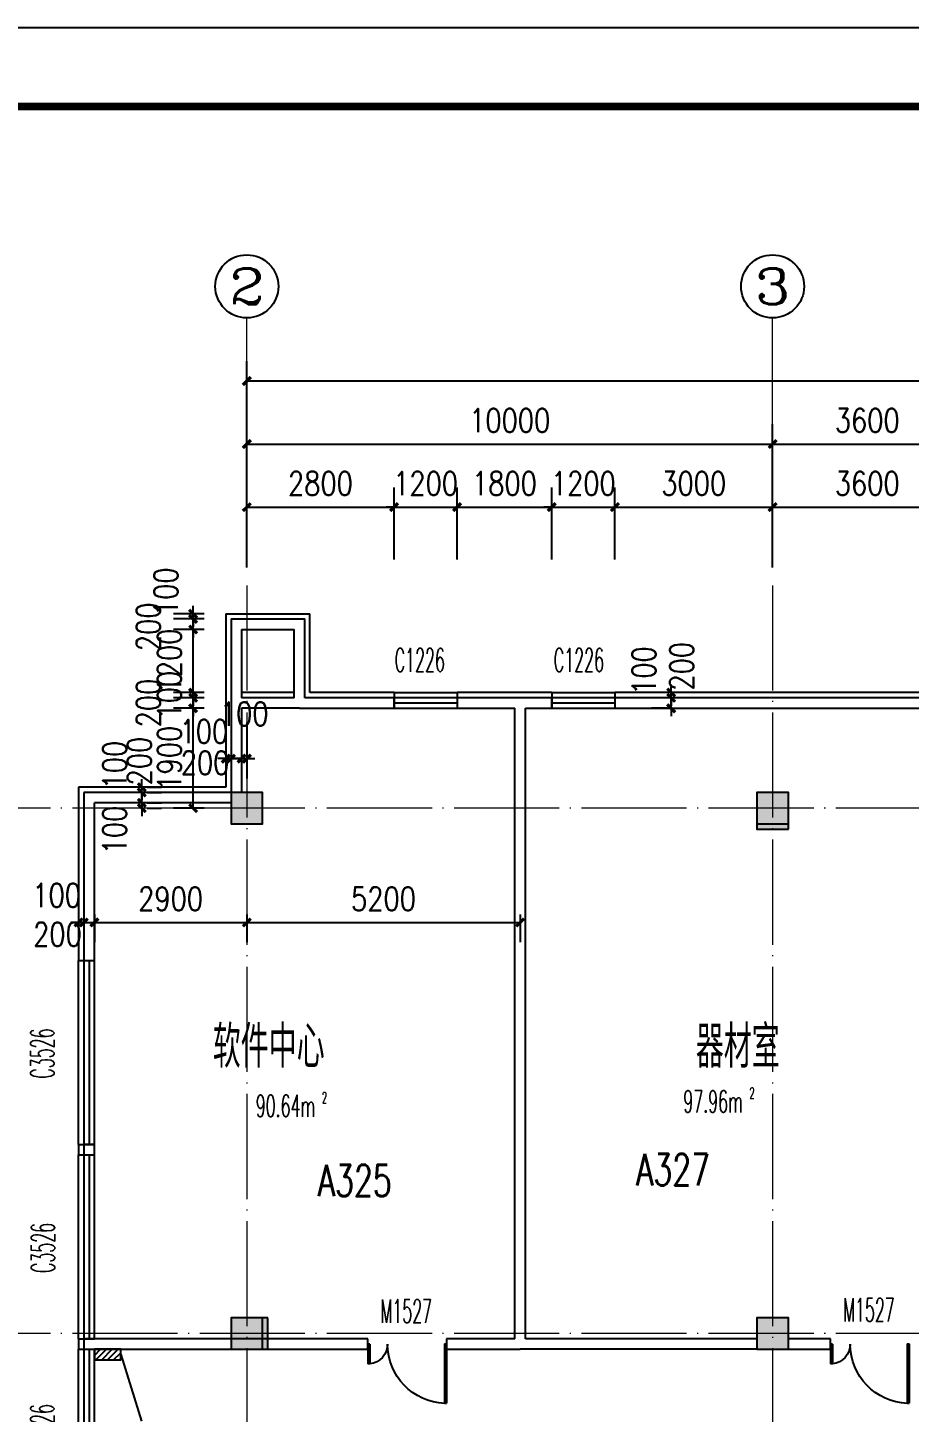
# Model space of a CAD drawing. Extents: x 1417642 to 3570900, y 124798 to 1191112.
# Drawn here: x 1439642 to 1456410, y 479896 to 506248 of the extents above; entities that cross this region are included whole.
import ezdxf
from ezdxf.enums import TextEntityAlignment as Align

# ---------------------------------------------------------------- set-up
doc = ezdxf.new("R2010")
doc.units = 0
doc.header["$LTSCALE"] = 1000
doc.header["$MEASUREMENT"] = 0
doc.linetypes.add('DOTE', pattern=[2.42, 2, -0.2, 0.02, -0.2])
doc.layers.get('0').update_dxf_attribs({"linetype": 'CONTINUOUS'})
doc.layers.get('Defpoints').update_dxf_attribs({"linetype": 'CONTINUOUS'})
for name, color, linetype in [('AXIS', 3, 'CONTINUOUS'), ('AXIS_TEXT', 7, 'CONTINUOUS'), ('colu', 2, 'CONTINUOUS'), ('COLUMN', 9, 'CONTINUOUS'), ('DOTE', 1, 'DOTE'), ('PUB_DIM', 3, 'CONTINUOUS'), ('PUB_HATCH', 8, 'CONTINUOUS'), ('PUB_TEXT', 40, 'CONTINUOUS'), ('PUB_TITLE', 4, 'CONTINUOUS'), ('SPACE', 7, 'CONTINUOUS'), ('STAIR', 2, 'CONTINUOUS'), ('SURFACE', 6, 'CONTINUOUS'), ('tiaozheng', 20, 'CONTINUOUS'), ('WALL', 4, 'CONTINUOUS'), ('WINDOW', 2, 'CONTINUOUS'), ('WINDOW_TEXT', 7, 'CONTINUOUS'), ('填充', 252, 'CONTINUOUS'), ('柱填充', 8, 'CONTINUOUS')]:
    doc.layers.add(name, color=color, linetype=linetype)
doc.styles.add('_TCH_AXIS', font='COMPLEX', dxfattribs={"bigfont": 'GBCBIG'})
doc.styles.add('_TCH_SPACE', font='ROMANS', dxfattribs={"width": 0.7, "height": 5, "bigfont": 'Z'})
doc.styles.add('_TCH_WINDOW', font='ROMANS.shx', dxfattribs={"width": 0.7, "height": 400, "bigfont": 'Z.shx'})
doc.styles.add('DIM_FONT', font='SIMPLEX.shx', dxfattribs={"width": 0.8})
doc.styles.add('Z', font='ROMANS', dxfattribs={"width": 0.7, "bigfont": 'Z'})
doc.dimstyles.new('DIMN150', dxfattribs={"dimscale": 1.5, "dimtxt": 300, "dimasz": 100, "dimexe": 250, "dimexo": 300, "dimgap": 150, "dimtad": 1, "dimdec": 0, "dimzin": 0, "dimdsep": 46, "dimtxsty": 'DIM_FONT', "dimblk": 'ARCHTICK', "dimcen": 0.09, "dimdle": 1.5, "dimclrt": 7, "dimazin": 2, "dimtfac": 1, "dimtdec": 0, "dimtix": 1, "dimtmove": 2, "dimatfit": 3, "dimldrblk": 'ARCHTICK', "dimfxl": 1, "dimtolj": 1, "dimtzin": 0, "dimarcsym": 0})

# ---------------------------------------------------------------- blocks, each defined once
blk = doc.blocks.new('896')
at = {"layer": '柱填充'}
h = blk.add_hatch(color=256, dxfattribs=at)
h.paths.add_polyline_path([(1580873, 568265), (1580873, 568965), (1580273, 568965), (1580273, 568265)])
h.paths.add_polyline_path([(1572873, 568265), (1572873, 568965), (1572273, 568965), (1572273, 568265)])
h.paths.add_polyline_path([(1564873, 568265), (1564873, 568965), (1564273, 568965), (1564273, 568265)])
h.paths.add_polyline_path([(1556873, 568265), (1556873, 568965), (1556273, 568965), (1556273, 568265)])
h.paths.add_polyline_path([(1546873, 568265), (1546873, 568965), (1546273, 568965), (1546273, 568265)])
h.paths.add_polyline_path([(1536873, 568265), (1536873, 568965), (1536273, 568965), (1536273, 568265)])
h.paths.add_polyline_path([(1533273, 568265), (1533273, 568965), (1532673, 568965), (1532673, 568265)])
h.paths.add_polyline_path([(1523273, 568365), (1523273, 568965), (1522673, 568965), (1522673, 568365)])
h.paths.add_polyline_path([(1590123, 558965), (1589423, 558965), (1589423, 558365), (1590123, 558365)])
h.paths.add_polyline_path([(1580923, 558365), (1580923, 559065), (1580223, 559065), (1580223, 558365)])
h.paths.add_polyline_path([(1572923, 558365), (1572923, 559065), (1572223, 559065), (1572223, 558365)])
h.paths.add_polyline_path([(1564923, 558365), (1564923, 559065), (1564223, 559065), (1564223, 558365)])
h.paths.add_polyline_path([(1556923, 558365), (1556923, 559065), (1556223, 559065), (1556223, 558365)])
h.paths.add_polyline_path([(1546923, 558365), (1546923, 559065), (1546223, 559065), (1546223, 558365)])
h.paths.add_polyline_path([(1536873, 558365), (1536873, 558965), (1536273, 558965), (1536273, 558365)])
h.paths.add_polyline_path([(1533273, 558365), (1533273, 558965), (1532673, 558965), (1532673, 558365)])
h.paths.add_polyline_path([(1523372, 558965), (1522672, 558965), (1522672, 558365), (1523372, 558365)])
h.paths.add_polyline_path([(1590123, 554765), (1590123, 555365), (1589523, 555365), (1589523, 554765)])
h.paths.add_polyline_path([(1580873, 554765), (1580873, 555365), (1580273, 555365), (1580273, 554765)])
h.paths.add_polyline_path([(1572873, 554765), (1572873, 555365), (1572273, 555365), (1572273, 554765)])
h.paths.add_polyline_path([(1564873, 554765), (1564873, 555365), (1564273, 555365), (1564273, 554765)])
h.paths.add_polyline_path([(1556873, 554765), (1556873, 555365), (1556273, 555365), (1556273, 554765)])
h.paths.add_polyline_path([(1546873, 554765), (1546873, 555365), (1546273, 555365), (1546273, 554765)])
h.paths.add_polyline_path([(1536873, 554765), (1536873, 555365), (1536273, 555365), (1536273, 554765)])
h.paths.add_polyline_path([(1533273, 554765), (1533273, 555365), (1532673, 555365), (1532673, 554765)])
h.paths.add_polyline_path([(1523372, 555365), (1522672, 555365), (1522672, 554765), (1523372, 554765)])
h.paths.add_polyline_path([(1590123, 546765), (1590123, 547365), (1589523, 547365), (1589523, 546765)])
h.paths.add_polyline_path([(1580873, 546765), (1580873, 547365), (1580273, 547365), (1580273, 546765)])
h.paths.add_polyline_path([(1572873, 546765), (1572873, 547365), (1572273, 547365), (1572273, 546765)])
h.paths.add_polyline_path([(1564873, 546765), (1564873, 547365), (1564273, 547365), (1564273, 546765)])
h.paths.add_polyline_path([(1556873, 546765), (1556873, 547365), (1556273, 547365), (1556273, 546765)])
h.paths.add_polyline_path([(1546873, 546715), (1546873, 547415), (1546173, 547415), (1546173, 546715)])
h.paths.add_polyline_path([(1536973, 546715), (1536973, 547415), (1536273, 547415), (1536273, 546715)])
h.paths.add_polyline_path([(1533273, 546715), (1533273, 547415), (1532573, 547415), (1532573, 546715)])
h.paths.add_polyline_path([(1523372, 547365), (1522672, 547365), (1522672, 546765), (1523372, 546765)])
h.paths.add_polyline_path([(1546873, 539365), (1546173, 539365), (1546173, 538765), (1546873, 538765)])
h.paths.add_polyline_path([(1536973, 538715), (1536973, 539415), (1536273, 539415), (1536273, 538715)])
h.paths.add_polyline_path([(1533273, 538715), (1533273, 539415), (1532573, 539415), (1532573, 538715)])
h.paths.add_polyline_path([(1523372, 539365), (1522672, 539365), (1522672, 538765), (1523372, 538765)])
h.paths.add_polyline_path([(1546873, 531365), (1546173, 531365), (1546173, 530765), (1546873, 530765)])
h.paths.add_polyline_path([(1536973, 530715), (1536973, 531415), (1536273, 531415), (1536273, 530715)])
h.paths.add_polyline_path([(1533273, 530715), (1533273, 531415), (1532573, 531415), (1532573, 530715)])
h.paths.add_polyline_path([(1523372, 531365), (1522672, 531365), (1522672, 530765), (1523372, 530765)])
h.paths.add_polyline_path([(1546873, 523365), (1546173, 523365), (1546173, 522765), (1546873, 522765)])
h.paths.add_polyline_path([(1536973, 522715), (1536973, 523415), (1536273, 523415), (1536273, 522715)])
h.paths.add_polyline_path([(1533273, 522715), (1533273, 523415), (1532573, 523415), (1532573, 522715)])
h.paths.add_polyline_path([(1523372, 523365), (1522672, 523365), (1522672, 522765), (1523372, 522765)])
h.paths.add_polyline_path([(1546873, 515365), (1546173, 515365), (1546173, 514765), (1546873, 514765)])
h.paths.add_polyline_path([(1536973, 514715), (1536973, 515415), (1536273, 515415), (1536273, 514715)])
h.paths.add_polyline_path([(1533273, 514715), (1533273, 515415), (1532573, 515415), (1532573, 514715)])
h.paths.add_polyline_path([(1523372, 515365), (1522672, 515365), (1522672, 514765), (1523372, 514765)])
h.paths.add_polyline_path([(1546873, 507365), (1546173, 507365), (1546173, 506765), (1546873, 506765)])
h.paths.add_polyline_path([(1536973, 506715), (1536973, 507415), (1536273, 507415), (1536273, 506715)])
h.paths.add_polyline_path([(1533273, 506715), (1533273, 507415), (1532573, 507415), (1532573, 506715)])
h.paths.add_polyline_path([(1523372, 507365), (1522672, 507365), (1522672, 506765), (1523372, 506765)])
h.paths.add_polyline_path([(1546873, 499365), (1546173, 499365), (1546173, 498765), (1546873, 498765)])
h.paths.add_polyline_path([(1536973, 498715), (1536973, 499415), (1536273, 499415), (1536273, 498715)])
h.paths.add_polyline_path([(1533273, 498715), (1533273, 499415), (1532573, 499415), (1532573, 498715)])
h.paths.add_polyline_path([(1523372, 499365), (1522672, 499365), (1522672, 498765), (1523372, 498765)])
h.paths.add_polyline_path([(1546873, 490765), (1546873, 491365), (1546273, 491365), (1546273, 490765)])
h.paths.add_polyline_path([(1536873, 490765), (1536873, 491365), (1536273, 491365), (1536273, 490765)])
h.paths.add_polyline_path([(1533273, 490765), (1533273, 491365), (1532673, 491365), (1532673, 490765)])
h.paths.add_polyline_path([(1523273, 490765), (1523273, 491365), (1522673, 491365), (1522673, 490765)])
at = {"layer": 'colu'}
for points in [[(1523273, 568365), (1523273, 568965), (1522673, 568965), (1522673, 568365)], [(1533273, 568265), (1533273, 568965), (1532673, 568965), (1532673, 568265)], [(1523372, 558965), (1522672, 558965), (1522672, 558365), (1523372, 558365)], [(1533273, 558365), (1533273, 558965), (1532673, 558965), (1532673, 558365)]]:
    blk.add_lwpolyline(points, close=True, dxfattribs=at)
blk = doc.blocks.new('_ArchTick')
at = {"color": 0, "linetype": 'ByBlock', "const_width": 0.4}
blk.add_lwpolyline([(-0.5, -0.5), (0.5, 0.5)], dxfattribs=at)
blk = doc.blocks.new('*D1722')
at = {"layer": 'Defpoints', "color": 0}
for p in [(1441466, 491495), (1441812, 491495), (1441466, 491395)]:
    blk.add_point(p, dxfattribs=at)
at = {"layer": 'PUB_DIM', "color": 0, "lineweight": -2}
for p, q in [((1441812, 491495), (1441812, 491645)), ((1441812, 491395), (1441812, 491495)), ((1441916, 491495), (1442187, 491495)), ((1441812, 491395), (1441812, 491245)), ((1441916, 491395), (1442187, 491395))]:
    blk.add_line(p, q, dxfattribs=at)
at = {"layer": 'PUB_DIM', "color": 0, "lineweight": -2, "xscale": 150, "yscale": 150, "zscale": 150}
for p, rotation in [((1441812, 491495), 270), ((1441812, 491395), 90)]:
    blk.add_blockref('_ArchTick', p, dxfattribs=dict(at, rotation=rotation))
at = {"layer": 'PUB_DIM', "color": 7, "insert": (1441294, 490978), "char_height": 450, "attachment_point": 5, "rotation": 90, "style": 'DIM_FONT'}
blk.add_mtext('\\A1;100', dxfattribs=at)
blk = doc.blocks.new('*D1723')
at = {"layer": 'Defpoints', "color": 0}
for p in [(1441466, 491695), (1441466, 491495), (1441812, 491695)]:
    blk.add_point(p, dxfattribs=at)
at = {"layer": 'PUB_DIM', "color": 0, "lineweight": -2}
for p, q in [((1441812, 491695), (1441812, 491845)), ((1441812, 491495), (1441812, 491695)), ((1441812, 491495), (1441812, 491345)), ((1441916, 491695), (1442187, 491695)), ((1441916, 491495), (1442187, 491495))]:
    blk.add_line(p, q, dxfattribs=at)
at = {"layer": 'PUB_DIM', "color": 0, "lineweight": -2, "xscale": 150, "yscale": 150, "zscale": 150}
for p, rotation in [((1441812, 491695), 270), ((1441812, 491495), 90)]:
    blk.add_blockref('_ArchTick', p, dxfattribs=dict(at, rotation=rotation))
at = {"layer": 'PUB_DIM', "color": 7, "insert": (1441766, 492290), "char_height": 450, "attachment_point": 5, "rotation": 90, "style": 'DIM_FONT'}
blk.add_mtext('\\A1;200', dxfattribs=at)
blk = doc.blocks.new('*D1724')
at = {"layer": 'Defpoints', "color": 0}
for p in [(1441466, 491795), (1441812, 491795), (1441466, 491695)]:
    blk.add_point(p, dxfattribs=at)
at = {"layer": 'PUB_DIM', "color": 0, "lineweight": -2}
for p, q in [((1441812, 491795), (1441812, 491945)), ((1441812, 491695), (1441812, 491795)), ((1441916, 491795), (1442187, 491795)), ((1441812, 491695), (1441812, 491545)), ((1441916, 491695), (1442187, 491695))]:
    blk.add_line(p, q, dxfattribs=at)
at = {"layer": 'PUB_DIM', "color": 0, "lineweight": -2, "xscale": 150, "yscale": 150, "zscale": 150}
for p, rotation in [((1441812, 491795), 270), ((1441812, 491695), 90)]:
    blk.add_blockref('_ArchTick', p, dxfattribs=dict(at, rotation=rotation))
at = {"layer": 'PUB_DIM', "color": 7, "insert": (1441294, 492213), "char_height": 450, "attachment_point": 5, "rotation": 90, "style": 'DIM_FONT'}
blk.add_mtext('\\A1;100', dxfattribs=at)
blk = doc.blocks.new('*D1725')
at = {"layer": 'Defpoints', "color": 0}
for p in [(1451881, 493495), (1452256, 493495), (1452256, 493295)]:
    blk.add_point(p, dxfattribs=at)
at = {"layer": 'PUB_DIM', "color": 0, "lineweight": -2}
for p, q in [((1451881, 493495), (1451881, 493645)), ((1451806, 493495), (1451506, 493495)), ((1451881, 493295), (1451881, 493495)), ((1451806, 493295), (1451506, 493295)), ((1451881, 493295), (1451881, 493145))]:
    blk.add_line(p, q, dxfattribs=at)
at = {"layer": 'PUB_DIM', "color": 0, "lineweight": -2, "xscale": 150, "yscale": 150, "zscale": 150}
for p, rotation in [((1451881, 493495), 270), ((1451881, 493295), 90)]:
    blk.add_blockref('_ArchTick', p, dxfattribs=dict(at, rotation=rotation))
at = {"layer": 'PUB_DIM', "color": 7, "insert": (1452082, 494095), "char_height": 450, "attachment_point": 5, "rotation": 90, "style": 'DIM_FONT'}
blk.add_mtext('\\A1;200', dxfattribs=at)
blk = doc.blocks.new('*D1726')
at = {"layer": 'Defpoints', "color": 0}
for p in [(1451881, 493595), (1452256, 493595), (1452256, 493495)]:
    blk.add_point(p, dxfattribs=at)
at = {"layer": 'PUB_DIM', "color": 0, "lineweight": -2}
for p, q in [((1451806, 493595), (1451506, 493595)), ((1451881, 493595), (1451881, 493745)), ((1451881, 493495), (1451881, 493595)), ((1451806, 493495), (1451506, 493495)), ((1451881, 493495), (1451881, 493345))]:
    blk.add_line(p, q, dxfattribs=at)
at = {"layer": 'PUB_DIM', "color": 0, "lineweight": -2, "xscale": 150, "yscale": 150, "zscale": 150}
for p, rotation in [((1451881, 493595), 270), ((1451881, 493495), 90)]:
    blk.add_blockref('_ArchTick', p, dxfattribs=dict(at, rotation=rotation))
at = {"layer": 'PUB_DIM', "color": 7, "insert": (1451363, 494013), "char_height": 450, "attachment_point": 5, "rotation": 90, "style": 'DIM_FONT'}
blk.add_mtext('\\A1;100', dxfattribs=at)
blk = doc.blocks.new('*D1735')
at = {"layer": 'Defpoints', "color": 0}
for p in [(1443710, 493475), (1443810, 493475), (1443810, 492337)]:
    blk.add_point(p, dxfattribs=at)
at = {"layer": 'PUB_DIM', "color": 0, "lineweight": -2}
for p, q in [((1443710, 493025), (1443710, 491962)), ((1443810, 493025), (1443810, 491962)), ((1443710, 492337), (1443560, 492337)), ((1443710, 492337), (1443810, 492337)), ((1443810, 492337), (1443960, 492337))]:
    blk.add_line(p, q, dxfattribs=at)
at = {"layer": 'PUB_DIM', "color": 0, "lineweight": -2, "xscale": 150, "yscale": 150, "zscale": 150}
blk.add_blockref('_ArchTick', (1443710, 492337), dxfattribs=at)
at = {"layer": 'PUB_DIM', "color": 0, "lineweight": -2, "xscale": 150, "yscale": 150, "zscale": 150, "rotation": 180}
blk.add_blockref('_ArchTick', (1443810, 492337), dxfattribs=at)
at = {"layer": 'PUB_DIM', "color": 7, "insert": (1443760, 493188), "char_height": 450, "attachment_point": 5, "style": 'DIM_FONT'}
blk.add_mtext('\\A1;100', dxfattribs=at)
blk = doc.blocks.new('*D1736')
at = {"layer": 'Defpoints', "color": 0}
for p in [(1443510, 493475), (1443710, 493475), (1443710, 492337)]:
    blk.add_point(p, dxfattribs=at)
at = {"layer": 'PUB_DIM', "color": 0, "lineweight": -2}
for p, q in [((1443510, 493025), (1443510, 491962)), ((1443710, 493025), (1443710, 491962)), ((1443510, 492337), (1443360, 492337)), ((1443510, 492337), (1443710, 492337)), ((1443710, 492337), (1443860, 492337))]:
    blk.add_line(p, q, dxfattribs=at)
at = {"layer": 'PUB_DIM', "color": 0, "lineweight": -2, "xscale": 150, "yscale": 150, "zscale": 150}
blk.add_blockref('_ArchTick', (1443510, 492337), dxfattribs=at)
at = {"layer": 'PUB_DIM', "color": 0, "lineweight": -2, "xscale": 150, "yscale": 150, "zscale": 150, "rotation": 180}
blk.add_blockref('_ArchTick', (1443710, 492337), dxfattribs=at)
at = {"layer": 'PUB_DIM', "color": 7, "insert": (1443016, 492257), "char_height": 450, "attachment_point": 5, "style": 'DIM_FONT'}
blk.add_mtext('\\A1;200', dxfattribs=at)
blk = doc.blocks.new('*D1737')
at = {"layer": 'Defpoints', "color": 0}
for p in [(1443410, 493475), (1443510, 493475), (1443510, 492337)]:
    blk.add_point(p, dxfattribs=at)
at = {"layer": 'PUB_DIM', "color": 0, "lineweight": -2}
for p, q in [((1443410, 493025), (1443410, 491962)), ((1443510, 493025), (1443510, 491962)), ((1443410, 492337), (1443260, 492337)), ((1443410, 492337), (1443510, 492337)), ((1443510, 492337), (1443660, 492337))]:
    blk.add_line(p, q, dxfattribs=at)
at = {"layer": 'PUB_DIM', "color": 0, "lineweight": -2, "xscale": 150, "yscale": 150, "zscale": 150}
blk.add_blockref('_ArchTick', (1443410, 492337), dxfattribs=at)
at = {"layer": 'PUB_DIM', "color": 0, "lineweight": -2, "xscale": 150, "yscale": 150, "zscale": 150, "rotation": 180}
blk.add_blockref('_ArchTick', (1443510, 492337), dxfattribs=at)
at = {"layer": 'PUB_DIM', "color": 7, "insert": (1442993, 492854), "char_height": 450, "attachment_point": 5, "style": 'DIM_FONT'}
blk.add_mtext('\\A1;100', dxfattribs=at)
blk = doc.blocks.new('*D1738')
at = {"layer": 'Defpoints', "color": 0}
for p in [(1442788, 493295), (1443447, 493295), (1443447, 491395)]:
    blk.add_point(p, dxfattribs=at)
at = {"layer": 'PUB_DIM', "color": 0, "lineweight": -2}
for p, q in [((1442997, 493295), (1442413, 493295)), ((1442788, 491393), (1442788, 493298)), ((1442997, 491395), (1442413, 491395))]:
    blk.add_line(p, q, dxfattribs=at)
at = {"layer": 'PUB_DIM', "color": 0, "lineweight": -2, "xscale": 150, "yscale": 150, "zscale": 150}
for p, rotation in [((1442788, 493295), 90), ((1442788, 491395), 270)]:
    blk.add_blockref('_ArchTick', p, dxfattribs=dict(at, rotation=rotation))
at = {"layer": 'PUB_DIM', "color": 7, "insert": (1442338, 492345), "char_height": 450, "attachment_point": 5, "rotation": 90, "style": 'DIM_FONT'}
blk.add_mtext('\\A1;1900', dxfattribs=at)
blk = doc.blocks.new('*D1739')
at = {"layer": 'Defpoints', "color": 0}
for p in [(1442788, 493495), (1443447, 493495), (1443447, 493295)]:
    blk.add_point(p, dxfattribs=at)
at = {"layer": 'PUB_DIM', "color": 0, "lineweight": -2}
for p, q in [((1442788, 493495), (1442788, 493645)), ((1442997, 493495), (1442413, 493495)), ((1442788, 493295), (1442788, 493495)), ((1442997, 493295), (1442413, 493295)), ((1442788, 493295), (1442788, 493145))]:
    blk.add_line(p, q, dxfattribs=at)
at = {"layer": 'PUB_DIM', "color": 0, "lineweight": -2, "xscale": 150, "yscale": 150, "zscale": 150}
for p, rotation in [((1442788, 493495), 270), ((1442788, 493295), 90)]:
    blk.add_blockref('_ArchTick', p, dxfattribs=dict(at, rotation=rotation))
at = {"layer": 'PUB_DIM', "color": 7, "insert": (1441937, 493395), "char_height": 450, "attachment_point": 5, "rotation": 90, "style": 'DIM_FONT'}
blk.add_mtext('\\A1;200', dxfattribs=at)
blk = doc.blocks.new('*D1740')
at = {"layer": 'Defpoints', "color": 0}
for p in [(1442788, 493595), (1443447, 493595), (1443447, 493495)]:
    blk.add_point(p, dxfattribs=at)
at = {"layer": 'PUB_DIM', "color": 0, "lineweight": -2}
for p, q in [((1442997, 493595), (1442413, 493595)), ((1442788, 493595), (1442788, 493745)), ((1442788, 493495), (1442788, 493595)), ((1442997, 493495), (1442413, 493495)), ((1442788, 493495), (1442788, 493345))]:
    blk.add_line(p, q, dxfattribs=at)
at = {"layer": 'PUB_DIM', "color": 0, "lineweight": -2, "xscale": 150, "yscale": 150, "zscale": 150}
for p, rotation in [((1442788, 493595), 270), ((1442788, 493495), 90)]:
    blk.add_blockref('_ArchTick', p, dxfattribs=dict(at, rotation=rotation))
at = {"layer": 'PUB_DIM', "color": 7, "insert": (1442338, 493545), "char_height": 450, "attachment_point": 5, "rotation": 90, "style": 'DIM_FONT'}
blk.add_mtext('\\A1;100', dxfattribs=at)
blk = doc.blocks.new('*D1741')
at = {"layer": 'Defpoints', "color": 0}
for p in [(1442788, 494795), (1443447, 494795), (1443447, 493595)]:
    blk.add_point(p, dxfattribs=at)
at = {"layer": 'PUB_DIM', "color": 0, "lineweight": -2}
for p, q in [((1442788, 494795), (1442788, 494945)), ((1442997, 494795), (1442413, 494795)), ((1442788, 493595), (1442788, 494795)), ((1442997, 493595), (1442413, 493595)), ((1442788, 493595), (1442788, 493445))]:
    blk.add_line(p, q, dxfattribs=at)
at = {"layer": 'PUB_DIM', "color": 0, "lineweight": -2, "xscale": 150, "yscale": 150, "zscale": 150}
for p, rotation in [((1442788, 494795), 270), ((1442788, 493595), 90)]:
    blk.add_blockref('_ArchTick', p, dxfattribs=dict(at, rotation=rotation))
at = {"layer": 'PUB_DIM', "color": 7, "insert": (1442338, 494195), "char_height": 450, "attachment_point": 5, "rotation": 90, "style": 'DIM_FONT'}
blk.add_mtext('\\A1;1200', dxfattribs=at)
blk = doc.blocks.new('*D1742')
at = {"layer": 'Defpoints', "color": 0}
for p in [(1442788, 494995), (1443447, 494995), (1443447, 494795)]:
    blk.add_point(p, dxfattribs=at)
at = {"layer": 'PUB_DIM', "color": 0, "lineweight": -2}
for p, q in [((1442997, 494995), (1442413, 494995)), ((1442788, 494995), (1442788, 495145)), ((1442788, 494795), (1442788, 494995)), ((1442997, 494795), (1442413, 494795)), ((1442788, 494795), (1442788, 494645))]:
    blk.add_line(p, q, dxfattribs=at)
at = {"layer": 'PUB_DIM', "color": 0, "lineweight": -2, "xscale": 150, "yscale": 150, "zscale": 150}
for p, rotation in [((1442788, 494995), 270), ((1442788, 494795), 90)]:
    blk.add_blockref('_ArchTick', p, dxfattribs=dict(at, rotation=rotation))
at = {"layer": 'PUB_DIM', "color": 7, "insert": (1441937, 494845), "char_height": 450, "attachment_point": 5, "rotation": 90, "style": 'DIM_FONT'}
blk.add_mtext('\\A1;200', dxfattribs=at)
blk = doc.blocks.new('*D1743')
at = {"layer": 'Defpoints', "color": 0}
for p in [(1442788, 495095), (1443447, 495095), (1443447, 494995)]:
    blk.add_point(p, dxfattribs=at)
at = {"layer": 'PUB_DIM', "color": 0, "lineweight": -2}
for p, q in [((1442788, 495095), (1442788, 495245)), ((1442997, 495095), (1442413, 495095)), ((1442997, 494995), (1442413, 494995)), ((1442788, 494995), (1442788, 495095)), ((1442788, 494995), (1442788, 494845))]:
    blk.add_line(p, q, dxfattribs=at)
at = {"layer": 'PUB_DIM', "color": 0, "lineweight": -2, "xscale": 150, "yscale": 150, "zscale": 150}
for p, rotation in [((1442788, 495095), 270), ((1442788, 494995), 90)]:
    blk.add_blockref('_ArchTick', p, dxfattribs=dict(at, rotation=rotation))
at = {"layer": 'PUB_DIM', "color": 7, "insert": (1442271, 495513), "char_height": 450, "attachment_point": 5, "rotation": 90, "style": 'DIM_FONT'}
blk.add_mtext('\\A1;100', dxfattribs=at)
blk = doc.blocks.new('*D2059')
at = {"layer": 'AXIS', "color": 0, "lineweight": -2}
for p, q in [((1443810, 496961), (1443810, 499900)), ((1588610, 496961), (1588610, 499900)), ((1443808, 499525), (1588613, 499525))]:
    blk.add_line(p, q, dxfattribs=at)
at = {"layer": 'Defpoints', "color": 0}
for p in [(1588610, 499525), (1443810, 496511), (1588610, 496511)]:
    blk.add_point(p, dxfattribs=at)
at = {"layer": 'AXIS', "color": 0, "lineweight": -2, "xscale": 150, "yscale": 150, "zscale": 150, "rotation": 180}
blk.add_blockref('_ArchTick', (1443810, 499525), dxfattribs=at)
at = {"layer": 'AXIS', "color": 0, "lineweight": -2, "xscale": 150, "yscale": 150, "zscale": 150}
blk.add_blockref('_ArchTick', (1588610, 499525), dxfattribs=at)
at = {"layer": 'AXIS', "color": 7, "insert": (1516210, 499975), "char_height": 450, "attachment_point": 5, "style": 'DIM_FONT'}
blk.add_mtext('\\A1;144800', dxfattribs=at)
blk = doc.blocks.new('*D2060')
at = {"layer": 'AXIS', "color": 0, "lineweight": -2}
for p, q in [((1443810, 495977), (1443810, 498700)), ((1453810, 495977), (1453810, 498700)), ((1443808, 498325), (1453813, 498325))]:
    blk.add_line(p, q, dxfattribs=at)
at = {"layer": 'Defpoints', "color": 0}
for p in [(1453810, 498325), (1443810, 495527), (1453810, 495527)]:
    blk.add_point(p, dxfattribs=at)
at = {"layer": 'AXIS', "color": 0, "lineweight": -2, "xscale": 150, "yscale": 150, "zscale": 150, "rotation": 180}
blk.add_blockref('_ArchTick', (1443810, 498325), dxfattribs=at)
at = {"layer": 'AXIS', "color": 0, "lineweight": -2, "xscale": 150, "yscale": 150, "zscale": 150}
blk.add_blockref('_ArchTick', (1453810, 498325), dxfattribs=at)
at = {"layer": 'AXIS', "color": 7, "insert": (1448810, 498775), "char_height": 450, "attachment_point": 5, "style": 'DIM_FONT'}
blk.add_mtext('\\A1;10000', dxfattribs=at)
blk = doc.blocks.new('*D2061')
at = {"layer": 'AXIS', "color": 0, "lineweight": -2}
for p, q in [((1453810, 495977), (1453810, 498700)), ((1457410, 495977), (1457410, 498700)), ((1453808, 498325), (1457413, 498325))]:
    blk.add_line(p, q, dxfattribs=at)
at = {"layer": 'Defpoints', "color": 0}
for p in [(1457410, 498325), (1453810, 495527), (1457410, 495527)]:
    blk.add_point(p, dxfattribs=at)
at = {"layer": 'AXIS', "color": 0, "lineweight": -2, "xscale": 150, "yscale": 150, "zscale": 150, "rotation": 180}
blk.add_blockref('_ArchTick', (1453810, 498325), dxfattribs=at)
at = {"layer": 'AXIS', "color": 0, "lineweight": -2, "xscale": 150, "yscale": 150, "zscale": 150}
blk.add_blockref('_ArchTick', (1457410, 498325), dxfattribs=at)
at = {"layer": 'AXIS', "color": 7, "insert": (1455610, 498775), "char_height": 450, "attachment_point": 5, "style": 'DIM_FONT'}
blk.add_mtext('\\A1;3600', dxfattribs=at)
blk = doc.blocks.new('*D2251')
at = {"layer": 'Defpoints', "color": 0}
for p in [(1457410, 497125), (1453810, 495679), (1457410, 495679)]:
    blk.add_point(p, dxfattribs=at)
at = {"layer": 'PUB_DIM', "color": 0, "lineweight": -2}
for p, q in [((1453810, 496129), (1453810, 497500)), ((1457410, 496129), (1457410, 497500)), ((1453808, 497125), (1457413, 497125))]:
    blk.add_line(p, q, dxfattribs=at)
at = {"layer": 'PUB_DIM', "color": 0, "lineweight": -2, "xscale": 150, "yscale": 150, "zscale": 150, "rotation": 180}
blk.add_blockref('_ArchTick', (1453810, 497125), dxfattribs=at)
at = {"layer": 'PUB_DIM', "color": 0, "lineweight": -2, "xscale": 150, "yscale": 150, "zscale": 150}
blk.add_blockref('_ArchTick', (1457410, 497125), dxfattribs=at)
at = {"layer": 'PUB_DIM', "color": 7, "insert": (1455610, 497575), "char_height": 450, "attachment_point": 5, "style": 'DIM_FONT'}
blk.add_mtext('\\A1;3600', dxfattribs=at)
blk = doc.blocks.new('*D2252')
at = {"layer": 'Defpoints', "color": 0}
for p in [(1453810, 497125), (1450810, 495679), (1453810, 495679)]:
    blk.add_point(p, dxfattribs=at)
at = {"layer": 'PUB_DIM', "color": 0, "lineweight": -2}
for p, q in [((1450810, 496129), (1450810, 497500)), ((1453810, 496129), (1453810, 497500)), ((1450808, 497125), (1453813, 497125))]:
    blk.add_line(p, q, dxfattribs=at)
at = {"layer": 'PUB_DIM', "color": 0, "lineweight": -2, "xscale": 150, "yscale": 150, "zscale": 150, "rotation": 180}
blk.add_blockref('_ArchTick', (1450810, 497125), dxfattribs=at)
at = {"layer": 'PUB_DIM', "color": 0, "lineweight": -2, "xscale": 150, "yscale": 150, "zscale": 150}
blk.add_blockref('_ArchTick', (1453810, 497125), dxfattribs=at)
at = {"layer": 'PUB_DIM', "color": 7, "insert": (1452310, 497575), "char_height": 450, "attachment_point": 5, "style": 'DIM_FONT'}
blk.add_mtext('\\A1;3000', dxfattribs=at)
blk = doc.blocks.new('*D2253')
at = {"layer": 'Defpoints', "color": 0}
for p in [(1450810, 497125), (1449610, 495679), (1450810, 495679)]:
    blk.add_point(p, dxfattribs=at)
at = {"layer": 'PUB_DIM', "color": 0, "lineweight": -2}
for p, q in [((1449610, 496129), (1449610, 497500)), ((1450810, 496129), (1450810, 497500)), ((1449610, 497125), (1449460, 497125)), ((1449610, 497125), (1450810, 497125)), ((1450810, 497125), (1450960, 497125))]:
    blk.add_line(p, q, dxfattribs=at)
at = {"layer": 'PUB_DIM', "color": 0, "lineweight": -2, "xscale": 150, "yscale": 150, "zscale": 150}
blk.add_blockref('_ArchTick', (1449610, 497125), dxfattribs=at)
at = {"layer": 'PUB_DIM', "color": 0, "lineweight": -2, "xscale": 150, "yscale": 150, "zscale": 150, "rotation": 180}
blk.add_blockref('_ArchTick', (1450810, 497125), dxfattribs=at)
at = {"layer": 'PUB_DIM', "color": 7, "insert": (1450210, 497575), "char_height": 450, "attachment_point": 5, "style": 'DIM_FONT'}
blk.add_mtext('\\A1;1200', dxfattribs=at)
blk = doc.blocks.new('*D2254')
at = {"layer": 'Defpoints', "color": 0}
for p in [(1449610, 497125), (1447810, 495679), (1449610, 495679)]:
    blk.add_point(p, dxfattribs=at)
at = {"layer": 'PUB_DIM', "color": 0, "lineweight": -2}
for p, q in [((1447810, 496129), (1447810, 497500)), ((1449610, 496129), (1449610, 497500)), ((1447808, 497125), (1449613, 497125))]:
    blk.add_line(p, q, dxfattribs=at)
at = {"layer": 'PUB_DIM', "color": 0, "lineweight": -2, "xscale": 150, "yscale": 150, "zscale": 150, "rotation": 180}
blk.add_blockref('_ArchTick', (1447810, 497125), dxfattribs=at)
at = {"layer": 'PUB_DIM', "color": 0, "lineweight": -2, "xscale": 150, "yscale": 150, "zscale": 150}
blk.add_blockref('_ArchTick', (1449610, 497125), dxfattribs=at)
at = {"layer": 'PUB_DIM', "color": 7, "insert": (1448710, 497575), "char_height": 450, "attachment_point": 5, "style": 'DIM_FONT'}
blk.add_mtext('\\A1;1800', dxfattribs=at)
blk = doc.blocks.new('*D2255')
at = {"layer": 'Defpoints', "color": 0}
for p in [(1447810, 497125), (1446610, 495679), (1447810, 495679)]:
    blk.add_point(p, dxfattribs=at)
at = {"layer": 'PUB_DIM', "color": 0, "lineweight": -2}
for p, q in [((1446610, 496129), (1446610, 497500)), ((1447810, 496129), (1447810, 497500)), ((1446610, 497125), (1446460, 497125)), ((1446610, 497125), (1447810, 497125)), ((1447810, 497125), (1447960, 497125))]:
    blk.add_line(p, q, dxfattribs=at)
at = {"layer": 'PUB_DIM', "color": 0, "lineweight": -2, "xscale": 150, "yscale": 150, "zscale": 150}
blk.add_blockref('_ArchTick', (1446610, 497125), dxfattribs=at)
at = {"layer": 'PUB_DIM', "color": 0, "lineweight": -2, "xscale": 150, "yscale": 150, "zscale": 150, "rotation": 180}
blk.add_blockref('_ArchTick', (1447810, 497125), dxfattribs=at)
at = {"layer": 'PUB_DIM', "color": 7, "insert": (1447210, 497575), "char_height": 450, "attachment_point": 5, "style": 'DIM_FONT'}
blk.add_mtext('\\A1;1200', dxfattribs=at)
blk = doc.blocks.new('*D2256')
at = {"layer": 'Defpoints', "color": 0}
for p in [(1446610, 497125), (1443810, 495679), (1446610, 495679)]:
    blk.add_point(p, dxfattribs=at)
at = {"layer": 'PUB_DIM', "color": 0, "lineweight": -2}
for p, q in [((1443810, 496129), (1443810, 497500)), ((1446610, 496129), (1446610, 497500)), ((1443808, 497125), (1446613, 497125))]:
    blk.add_line(p, q, dxfattribs=at)
at = {"layer": 'PUB_DIM', "color": 0, "lineweight": -2, "xscale": 150, "yscale": 150, "zscale": 150, "rotation": 180}
blk.add_blockref('_ArchTick', (1443810, 497125), dxfattribs=at)
at = {"layer": 'PUB_DIM', "color": 0, "lineweight": -2, "xscale": 150, "yscale": 150, "zscale": 150}
blk.add_blockref('_ArchTick', (1446610, 497125), dxfattribs=at)
at = {"layer": 'PUB_DIM', "color": 7, "insert": (1445210, 497575), "char_height": 450, "attachment_point": 5, "style": 'DIM_FONT'}
blk.add_mtext('\\A1;2800', dxfattribs=at)
blk = doc.blocks.new('*D2302')
at = {"layer": 'Defpoints', "color": 0}
for p in [(1440610, 489823), (1440710, 489823), (1440710, 489219)]:
    blk.add_point(p, dxfattribs=at)
at = {"layer": 'PUB_DIM', "color": 0, "lineweight": -2}
for p, q in [((1440610, 489373), (1440610, 488844)), ((1440710, 489373), (1440710, 488844)), ((1440610, 489219), (1440460, 489219)), ((1440610, 489219), (1440710, 489219)), ((1440710, 489219), (1440860, 489219))]:
    blk.add_line(p, q, dxfattribs=at)
at = {"layer": 'PUB_DIM', "color": 0, "lineweight": -2, "xscale": 150, "yscale": 150, "zscale": 150}
blk.add_blockref('_ArchTick', (1440610, 489219), dxfattribs=at)
at = {"layer": 'PUB_DIM', "color": 0, "lineweight": -2, "xscale": 150, "yscale": 150, "zscale": 150, "rotation": 180}
blk.add_blockref('_ArchTick', (1440710, 489219), dxfattribs=at)
at = {"layer": 'PUB_DIM', "color": 7, "insert": (1440193, 489736), "char_height": 450, "attachment_point": 5, "style": 'DIM_FONT'}
blk.add_mtext('\\A1;100', dxfattribs=at)
blk = doc.blocks.new('*D2303')
at = {"layer": 'Defpoints', "color": 0}
for p in [(1440710, 489823), (1440910, 489823), (1440910, 489219)]:
    blk.add_point(p, dxfattribs=at)
at = {"layer": 'PUB_DIM', "color": 0, "lineweight": -2}
for p, q in [((1440710, 489373), (1440710, 488844)), ((1440910, 489373), (1440910, 488844)), ((1440710, 489219), (1440560, 489219)), ((1440710, 489219), (1440910, 489219)), ((1440910, 489219), (1441060, 489219))]:
    blk.add_line(p, q, dxfattribs=at)
at = {"layer": 'PUB_DIM', "color": 0, "lineweight": -2, "xscale": 150, "yscale": 150, "zscale": 150}
blk.add_blockref('_ArchTick', (1440710, 489219), dxfattribs=at)
at = {"layer": 'PUB_DIM', "color": 0, "lineweight": -2, "xscale": 150, "yscale": 150, "zscale": 150, "rotation": 180}
blk.add_blockref('_ArchTick', (1440910, 489219), dxfattribs=at)
at = {"layer": 'PUB_DIM', "color": 7, "insert": (1440208, 488993), "char_height": 450, "attachment_point": 5, "style": 'DIM_FONT'}
blk.add_mtext('\\A1;200', dxfattribs=at)
blk = doc.blocks.new('*D2304')
at = {"layer": 'Defpoints', "color": 0}
for p in [(1440910, 489823), (1443810, 489823), (1443810, 489219)]:
    blk.add_point(p, dxfattribs=at)
at = {"layer": 'PUB_DIM', "color": 0, "lineweight": -2}
for p, q in [((1440910, 489373), (1440910, 488844)), ((1443810, 489373), (1443810, 488844)), ((1440908, 489219), (1443813, 489219))]:
    blk.add_line(p, q, dxfattribs=at)
at = {"layer": 'PUB_DIM', "color": 0, "lineweight": -2, "xscale": 150, "yscale": 150, "zscale": 150, "rotation": 180}
blk.add_blockref('_ArchTick', (1440910, 489219), dxfattribs=at)
at = {"layer": 'PUB_DIM', "color": 0, "lineweight": -2, "xscale": 150, "yscale": 150, "zscale": 150}
blk.add_blockref('_ArchTick', (1443810, 489219), dxfattribs=at)
at = {"layer": 'PUB_DIM', "color": 7, "insert": (1442360, 489669), "char_height": 450, "attachment_point": 5, "style": 'DIM_FONT'}
blk.add_mtext('\\A1;2900', dxfattribs=at)
blk = doc.blocks.new('*D2305')
at = {"layer": 'Defpoints', "color": 0}
for p in [(1443810, 489823), (1449010, 489823), (1449010, 489219)]:
    blk.add_point(p, dxfattribs=at)
at = {"layer": 'PUB_DIM', "color": 0, "lineweight": -2}
for p, q in [((1443810, 489373), (1443810, 488844)), ((1449010, 489373), (1449010, 488844)), ((1443808, 489219), (1449013, 489219))]:
    blk.add_line(p, q, dxfattribs=at)
at = {"layer": 'PUB_DIM', "color": 0, "lineweight": -2, "xscale": 150, "yscale": 150, "zscale": 150, "rotation": 180}
blk.add_blockref('_ArchTick', (1443810, 489219), dxfattribs=at)
at = {"layer": 'PUB_DIM', "color": 0, "lineweight": -2, "xscale": 150, "yscale": 150, "zscale": 150}
blk.add_blockref('_ArchTick', (1449010, 489219), dxfattribs=at)
at = {"layer": 'PUB_DIM', "color": 7, "insert": (1446410, 489669), "char_height": 450, "attachment_point": 5, "style": 'DIM_FONT'}
blk.add_mtext('\\A1;5200', dxfattribs=at)
blk = doc.blocks.new('_FZH')
blk.add_lwpolyline([(-0.5, -0.5), (0.5, -0.5), (0.5, 0.5), (-0.5, 0.5)], close=True)
at = {"layer": 'PUB_HATCH'}
blk.add_solid([(-0.5, -0.5), (0.5, -0.5), (-0.5, 0.5), (0.5, 0.5)], dxfattribs=at)
blk = doc.blocks.new('$DorLib2D$00000225')
at = {"color": 0}
for p, q in [((0.475, -0.001), (0.475, 0.752)), ((0.475, 0.752), (0.5, 0.752)), ((0.5, -0.001), (0.5, 0.752)), ((-0.5, 0), (-0.5, 0.252)), ((-0.475, 0.252), (-0.5, 0.252)), ((-0.475, 0), (-0.475, 0.252)), ((-0.475, 0), (-0.5, 0)), ((0.475, -0.001), (0.5, -0.001))]:
    blk.add_line(p, q, dxfattribs=at)
for centre, radius, start, end in [((0.505, -0.002), 0.755, 92.2493, 179.7238), ((-0.501, 0.003), 0.251, 359.7899, 84.0974)]:
    blk.add_arc(centre, radius, start, end, dxfattribs=at)
blk = doc.blocks.new('$TCHSYS$WIN2D')
for p, q in [((-0.5, 0.5), (0.5, 0.5)), ((-0.5, 0.5), (-0.5, -0.5)), ((0.5, 0.5), (0.5, -0.5)), ((0.5, 0.1667), (-0.5, 0.1667)), ((0.5, -0.1667), (-0.5, -0.1667)), ((-0.5, -0.5), (0.5, -0.5))]:
    blk.add_line(p, q)

msp = doc.modelspace()

# ---------------------------------------------------------------- hatches: boundary and pattern name
at = {"layer": 'STAIR'}
h = msp.add_hatch(dxfattribs=at)
h.set_pattern_fill('ANSI31', color=256, scale=50)
h.set_pattern_definition([(45, (-840.14, 453.74), (-56.1266008, 56.1266008), [])])
h.paths.add_polyline_path([(1440910.3, 481095.5), (1440910.3, 480895.5), (1441410.3, 480895.5), (1441410.3, 481095.5)])

# ---------------------------------------------------------------- linework, layer by layer
at = {"layer": 'AXIS', "lineweight": 0}
for p, q in [((1443810.3, 498108.7), (1443810.3, 500725.2)), ((1453810.3, 498108.7), (1453810.3, 500725.2))]:
    msp.add_line(p, q, dxfattribs=at)
at = {"layer": 'AXIS'}
for centre in [(1443810.3, 501325.2), (1453810.3, 501325.2)]:
    msp.add_circle(centre, 600, dxfattribs=at)
at = {"layer": 'DOTE', "lineweight": 0}
for points in [[(1443810.3, 495635.3), (1443810.3, 385594.9)], [(1453810.3, 495635.3), (1453810.3, 385594.9)], [(1597373.8, 491395.5), (1432083.9, 491395.5)], [(1597373.8, 481395.5), (1432083.9, 481395.5)]]:
    msp.add_lwpolyline(points, dxfattribs=at)
at = {"layer": 'PUB_TITLE'}
msp.add_lwpolyline([(1417642.3, 380098.4), (1618342.3, 380098.4), (1618342.3, 506248.4), (1417642.3, 506248.4)], close=True, dxfattribs=at)
at = {"layer": 'PUB_TITLE', "const_width": 150}
msp.add_lwpolyline([(1421392.3, 381598.4), (1616842.3, 381598.4), (1616842.3, 504748.4), (1421392.3, 504748.4)], close=True, dxfattribs=at)
at = {"layer": 'STAIR'}
msp.add_line((1441410.3, 480995.5), (1441804, 479725.5), dxfattribs=at)
msp.add_lwpolyline([(1440910.3, 481095.5), (1440910.3, 480895.5), (1441410.3, 480895.5), (1441410.3, 481095.5), (1440910.3, 481095.5)], dxfattribs=at)
at = {"layer": 'SURFACE'}
for p, q in [((1443410.3, 495095.5), (1443410.3, 493395.5)), ((1443410.3, 495095.5), (1445010.3, 495095.5)), ((1445010.3, 493595.5), (1445010.3, 495095.5)), ((1444710.3, 493595.5), (1443710.3, 493595.5)), ((1446610.3, 493595.5), (1445010.3, 493595.5)), ((1446610.3, 493595.5), (1446610.3, 493495.5)), ((1447810.3, 493595.5), (1447810.3, 493495.5)), ((1449010.3, 493595.5), (1447810.3, 493595.5)), ((1449610.3, 493595.5), (1449010.3, 493595.5)), ((1449610.3, 493595.5), (1449610.3, 493495.5)), ((1450810.3, 493595.5), (1450810.3, 493495.5)), ((1457410.3, 493595.5), (1450810.3, 493595.5)), ((1443410.3, 493395.5), (1443410.3, 491795.5)), ((1443410.3, 491795.5), (1440610.3, 491795.5)), ((1440610.3, 491795.5), (1440610.3, 488495.5)), ((1440610.3, 488495.5), (1440710.3, 488495.5)), ((1440610.3, 484995.5), (1440710.3, 484995.5)), ((1440610.3, 484995.5), (1440610.3, 484795.5)), ((1440610.3, 484795.5), (1440710.3, 484795.5)), ((1440610.3, 481295.5), (1440710.3, 481295.5)), ((1440610.3, 481295.5), (1440610.3, 481195.5)), ((1440610.3, 481195.5), (1440610.3, 481095.5)), ((1440610.3, 481095.5), (1440710.3, 481095.5))]:
    msp.add_line(p, q, dxfattribs=at)
at = {"layer": 'WALL'}
for p, q in [((1443510.3, 494995.5), (1443510.3, 493395.5)), ((1443510.3, 494995.5), (1444910.3, 494995.5)), ((1444910.3, 493495.5), (1444910.3, 494995.5)), ((1443710.3, 494795.5), (1443710.3, 493495.5)), ((1443710.3, 494795.5), (1444710.3, 494795.5)), ((1444710.3, 493495.5), (1444710.3, 494795.5)), ((1443510.3, 493395.5), (1443510.3, 491695.5)), ((1444710.3, 493495.5), (1443710.3, 493495.5)), ((1446610.3, 493495.5), (1444910.3, 493495.5)), ((1446610.3, 493295.5), (1446610.3, 493495.5)), ((1449010.3, 493495.5), (1447810.3, 493495.5)), ((1447810.3, 493495.5), (1447810.3, 493295.5)), ((1449610.3, 493495.5), (1449010.3, 493495.5)), ((1449610.3, 493295.5), (1449610.3, 493495.5)), ((1457410.3, 493495.5), (1450810.3, 493495.5)), ((1450810.3, 493495.5), (1450810.3, 493295.5)), ((1444810.3, 493295.5), (1443710.3, 493295.5)), ((1443710.3, 493295.5), (1443710.3, 491695.5)), ((1444810.3, 493295.5), (1446610.3, 493295.5)), ((1447810.3, 493295.5), (1448910.3, 493295.5)), ((1448910.3, 481295.5), (1448910.3, 493295.5)), ((1449110.3, 493295.5), (1449610.3, 493295.5)), ((1449110.3, 481295.5), (1449110.3, 493295.5)), ((1450810.3, 493295.5), (1457310.3, 493295.5)), ((1443510.3, 491695.5), (1440710.3, 491695.5)), ((1440710.3, 491695.5), (1440710.3, 488495.5)), ((1443510.3, 491495.5), (1440910.3, 491495.5)), ((1440910.3, 488495.5), (1440910.3, 491495.5)), ((1440710.3, 488495.5), (1440910.3, 488495.5)), ((1440710.3, 484995.5), (1440710.3, 484795.5)), ((1440910.3, 484995.5), (1440710.3, 484995.5)), ((1440910.3, 484795.5), (1440910.3, 484995.5)), ((1440710.3, 484795.5), (1440910.3, 484795.5)), ((1440910.3, 481295.5), (1440710.3, 481295.5)), ((1440710.3, 481295.5), (1440710.3, 481195.5)), ((1440710.3, 481195.5), (1440710.3, 481095.5)), ((1446110.3, 481295.5), (1440910.3, 481295.5)), ((1446110.3, 481095.5), (1446110.3, 481295.5)), ((1448910.3, 481295.5), (1447610.3, 481295.5)), ((1447610.3, 481295.5), (1447610.3, 481095.5)), ((1453510.3, 481295.5), (1449110.3, 481295.5)), ((1454910.3, 481295.5), (1454110.3, 481295.5)), ((1454910.3, 481095.5), (1454910.3, 481295.5)), ((1440710.3, 481095.5), (1440910.3, 481095.5)), ((1440910.3, 481095.5), (1446110.3, 481095.5)), ((1447610.3, 481095.5), (1449010.3, 481095.5)), ((1453510.3, 481095.5), (1449010.3, 481095.5)), ((1454110.3, 481095.5), (1454910.3, 481095.5))]:
    msp.add_line(p, q, dxfattribs=at)

# ---------------------------------------------------------------- block references
at = {"layer": 'COLUMN', "lineweight": 0, "xscale": 600, "yscale": 600, "zscale": 600}
for p in [(1443810.3, 491395.5), (1453810.3, 491395.5), (1443810.3, 481395.5), (1453810.3, 481395.5)]:
    msp.add_blockref('_FZH', p, dxfattribs=at)
at = {"layer": 'tiaozheng'}
msp.add_blockref('896', (-79162.5, -77269.7), dxfattribs=at)
at = {"layer": 'WINDOW', "color": 2}
ref = msp.add_blockref('$TCHSYS$WIN2D', (1447210.3, 493445.5), dxfattribs=dict(at, xscale=-1200, yscale=-300, zscale=-1200, rotation=180))
ref.add_attrib('A', 'C1226', (1446622.7, 493991.7), dxfattribs={"layer": 'WINDOW_TEXT', "color": 2, "height": 446.25, "style": '_TCH_WINDOW', "width": 0.494118})
ref = msp.add_blockref('$TCHSYS$WIN2D', (1450210.3, 493445.5), dxfattribs=dict(at, xscale=-1200, yscale=-300, zscale=-1200, rotation=180))
ref.add_attrib('A', 'C1226', (1449648.9, 493991.7), dxfattribs={"layer": 'WINDOW_TEXT', "color": 2, "height": 446.25, "style": '_TCH_WINDOW', "width": 0.494118})
ref = msp.add_blockref('$TCHSYS$WIN2D', (1440760.3, 486745.5), dxfattribs=dict(at, xscale=-3500, yscale=-300, zscale=-3500, rotation=270))
ref.add_attrib('A', 'C3526', (1440143.3, 486246.7), dxfattribs={"layer": 'WINDOW_TEXT', "color": 2, "height": 446.25, "rotation": 90, "style": '_TCH_WINDOW', "width": 0.494118})
ref = msp.add_blockref('$TCHSYS$WIN2D', (1440760.3, 483045.5), dxfattribs=dict(at, xscale=-3500, yscale=-300, zscale=-3500, rotation=270))
ref.add_attrib('A', 'C3526', (1440155.8, 482546.7), dxfattribs={"layer": 'WINDOW_TEXT', "color": 2, "height": 446.25, "rotation": 90, "style": '_TCH_WINDOW', "width": 0.494118})
at = {"layer": 'WINDOW', "lineweight": 0}
ref = msp.add_blockref('$DorLib2D$00000225', (1446860.3, 481195.5), dxfattribs=dict(at, xscale=-1500, yscale=1500, zscale=-1500, rotation=180.0000000000451))
ref.add_attrib('A', 'M1527', (1446351, 481598.3), dxfattribs={"layer": 'WINDOW_TEXT', "lineweight": 0, "height": 446.25, "style": '_TCH_WINDOW', "width": 0.494118})
ref = msp.add_blockref('$DorLib2D$00000225', (1455660.3, 481195.5), dxfattribs=dict(at, xscale=-1500, yscale=1500, zscale=-1500, rotation=180))
ref.add_attrib('A', 'M1527', (1455151, 481622.2), dxfattribs={"layer": 'WINDOW_TEXT', "lineweight": 0, "height": 446.25, "style": '_TCH_WINDOW', "width": 0.494118})
at = {"layer": 'WINDOW', "color": 2}
ref = msp.add_blockref('$TCHSYS$WIN2D', (1440760.3, 479595.5), dxfattribs=dict(at, xscale=-3000, yscale=-300, zscale=-3000, rotation=270))
ref.add_attrib('A', 'C3026', (1440143.3, 479096.7), dxfattribs={"layer": 'WINDOW_TEXT', "color": 2, "height": 446.25, "rotation": 90, "style": '_TCH_WINDOW', "width": 0.494118})

# ---------------------------------------------------------------- texts
at = {"layer": 'AXIS_TEXT', "style": '_TCH_AXIS', "width": 1.5}
for s, p, p2 in [('2', (1443470.9, 500985.8), (1444149.7, 500985.8)), ('3', (1453470.9, 500985.8), (1454149.7, 500985.8))]:
    msp.add_text(s, height=678.8, dxfattribs=at).set_placement(p, p2, align=Align.FIT)
at = {"layer": 'PUB_TEXT', "color": 1, "lineweight": 60, "style": 'Z', "width": 0.7}
for s, p in [('A327', (1451217.7, 484213.2)), ('A325', (1445163.4, 484009.3))]:
    msp.add_text(s, height=600, dxfattribs=at).set_placement(p)
at = {"layer": 'SPACE', "style": '_TCH_SPACE', "width": 0.525}
for s, height, p in [('90.64m', 420, (1443979.9, 485518.1)), ('2', 210, (1445239.9, 485780.6)), ('97.96m', 420, (1452112.5, 485604)), ('2', 210, (1453372.5, 485866.5))]:
    msp.add_text(s, height=height, dxfattribs=at).set_placement(p)
at = {"layer": '填充', "char_height": 800, "width": 8372.358, "attachment_point": 1, "style": '_TCH_WINDOW'}
for s, insert in [('{\\C2;软件中心}', (1443162.2, 487252.9)), ('{\\C2;器材室}', (1452349.8, 487252.9))]:
    msp.add_mtext(s, dxfattribs=dict(at, insert=insert))

# ---------------------------------------------------------------- dimensions: what is measured, and where the dimension line sits
at = {"layer": 'AXIS'}
for p1, p2, distance, picture, middle in [((1443810.3, 496511.2), (1588610.3, 496511.2), 3013.9, '*D2059', (1516210.3, 499975.2)), ((1443810.3, 495527.3), (1453810.3, 495527.3), 2797.8, '*D2060', (1448810.3, 498775.2)), ((1453810.3, 495527.3), (1457410.3, 495527.3), 2797.8, '*D2061', (1455610.3, 498775.2))]:
    dim = msp.add_aligned_dim(p1=p1, p2=p2, distance=distance, dimstyle='DIMN150', dxfattribs=at)
    dim.commit()
    dim.dimension.update_dxf_attribs({"geometry": picture, "text_midpoint": middle})
at = {"layer": 'PUB_DIM'}
for p1, p2, distance, picture, middle in [((1443810.3, 495678.8), (1446610.3, 495678.8), 1446.3, '*D2256', (1445210.3, 497575.2)), ((1446610.3, 495678.8), (1447810.3, 495678.8), 1446.3, '*D2255', (1447210.3, 497575.2)), ((1447810.3, 495678.8), (1449610.3, 495678.8), 1446.3, '*D2254', (1448710.3, 497575.2)), ((1449610.3, 495678.8), (1450810.3, 495678.8), 1446.3, '*D2253', (1450210.3, 497575.2)), ((1450810.3, 495678.8), (1453810.3, 495678.8), 1446.3, '*D2252', (1452310.3, 497575.2)), ((1453810.3, 495678.8), (1457410.3, 495678.8), 1446.3, '*D2251', (1455610.3, 497575.2)), ((1443446.7, 493595.5), (1443446.7, 494795.5), 658.5, '*D1741', (1442338.2, 494195.5)), ((1443446.7, 493495.5), (1443446.7, 493595.5), 658.5, '*D1740', (1442338.2, 493545.5)), ((1443446.7, 491395.5), (1443446.7, 493295.5), 658.5, '*D1738', (1442338.2, 492345.5)), ((1440910.3, 489822.8), (1443810.3, 489822.8), -604.1, '*D2304', (1442360.3, 489668.6)), ((1443810.3, 489822.8), (1449010.3, 489822.8), -604.1, '*D2305', (1446410.3, 489668.6))]:
    dim = msp.add_aligned_dim(p1=p1, p2=p2, distance=distance, dimstyle='DIMN150', dxfattribs=at)
    dim.commit()
    dim.dimension.update_dxf_attribs({"geometry": picture, "text_midpoint": middle})
for base, p1, p2, angle, picture, middle in [((1442788.2, 495095.5), (1443446.7, 494995.5), (1443446.7, 495095.5), 90, '*D1743', (1442270.7, 495513.2)), ((1442788.2, 494995.5), (1443446.7, 494795.5), (1443446.7, 494995.5), 90, '*D1742', (1441936.9, 494845.5)), ((1451880.6, 493595.5), (1452256.5, 493495.5), (1452256.5, 493595.5), 90, '*D1726', (1451363.1, 494013.2)), ((1451880.6, 493495.5), (1452256.5, 493295.5), (1452256.5, 493495.5), 90, '*D1725', (1452081.6, 494095.2)), ((1442788.2, 493495.5), (1443446.7, 493295.5), (1443446.7, 493495.5), 90, '*D1739', (1441936.9, 493395.5)), ((1443510.3, 492336.6), (1443410.3, 493475.5), (1443510.3, 493475.5), 0, '*D1737', (1442992.5, 492854.1)), ((1443710.3, 492336.6), (1443510.3, 493475.5), (1443710.3, 493475.5), 0, '*D1736', (1443016.2, 492257)), ((1443810.3, 492336.6), (1443710.3, 493475.5), (1443810.3, 493475.5), 0, '*D1735', (1443760.3, 493187.9)), ((1441811.9, 491695.5), (1441466, 491495.5), (1441466, 491695.5), 90, '*D1723', (1441766.4, 492290.1)), ((1441811.9, 491795.5), (1441466, 491695.5), (1441466, 491795.5), 90, '*D1724', (1441294.4, 492213.2)), ((1441811.9, 491495.5), (1441466, 491395.5), (1441466, 491495.5), 90, '*D1722', (1441294.4, 490977.7)), ((1440710.3, 489218.6), (1440610.3, 489822.8), (1440710.3, 489822.8), 0, '*D2302', (1440192.5, 489736.1)), ((1440910.3, 489218.6), (1440710.3, 489822.8), (1440910.3, 489822.8), 0, '*D2303', (1440208, 488993.3))]:
    dim = msp.add_linear_dim(base=base, p1=p1, p2=p2, angle=angle, dimstyle='DIMN150', dxfattribs=at)
    dim.commit()
    dim.dimension.update_dxf_attribs({"geometry": picture, "text_midpoint": middle, "dimtype": 129})

doc.saveas('drawing.dxf')
